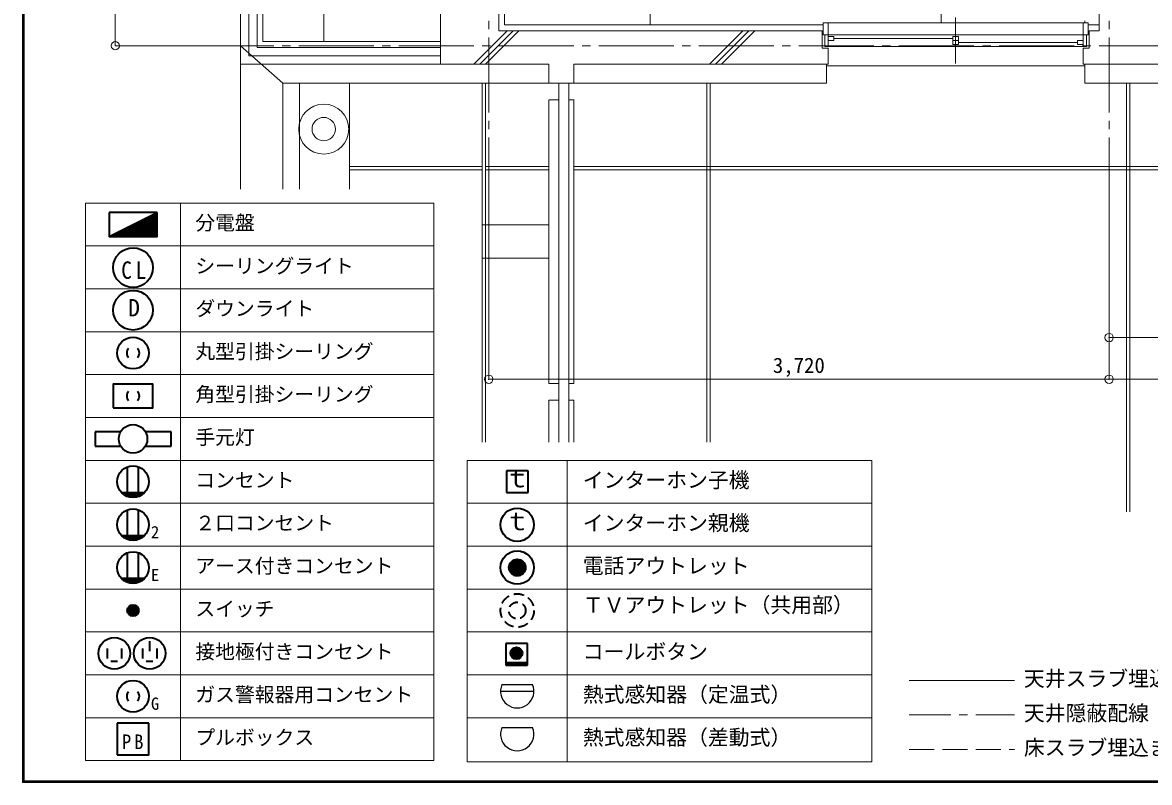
# Model space of a CAD drawing. Units: millimetres at full size, sheet at 1:50; details may follow other scales. Extents: x -9674 to 9699, y -6794 to 6791.
# Drawn here: x -9674 to -2915, y -6794 to -2237 of the extents above; entities that cross this region are included whole.
import ezdxf
from ezdxf.enums import TextEntityAlignment as Align

# ---------------------------------------------------------------- set-up
doc = ezdxf.new("R2010")
doc.units = ezdxf.units.MM
doc.header["$LTSCALE"] = 50
doc.header["$PDMODE"] = 32
doc.header["$PDSIZE"] = 50
for name, pattern in [('CHAIN1', [8, 5, -1, 1, -1]), ('CHAIN2', [12, 9, -1, 1, -1]), ('DASHED1', [1.8, 1.2, -0.6]), ('DASHED3', [4, 3, -1])]:
    doc.linetypes.add(name, pattern=pattern)
for name, color, linetype, lineweight in [('0-0_図面枠', 7, 'Continuous', 9), ('1-0_芯', 134, 'CHAIN2', 9), ('1-1_躯体', 134, 'Continuous', 9), ('1-3_建具', 134, 'Continuous', 9), ('1-4_仕上げ', 134, 'Continuous', 9), ('1-6_ﾊﾞﾙｺﾆｰ・階段', 134, 'Continuous', 9), ('1-8_ハッチ', 134, 'Continuous', 9), ('1-B_寸法', 134, 'Continuous', 9), ('2-0_芯', 2, 'Continuous', 35), ('2-E', 2, 'Continuous', 35), ('3-3', 1, 'Continuous', 25)]:
    doc.layers.add(name, color=color, linetype=linetype, lineweight=lineweight)
doc.styles.add('ＭＳ ゴシック', font='')
doc.styles.get('ＭＳ ゴシック').set_extended_font_data('MS Gothic')

msp = doc.modelspace()

# ---------------------------------------------------------------- linework, layer by layer
at = {"layer": '0-0_図面枠'}
for p, q in [((-9673.92, 6791.43), (-9673.92, -6793.93)), ((-9672.16, 6789.66), (-9672.16, -6792.16)), ((-9670.4, 6787.9), (-9670.4, -6790.4)), ((-9668.64, -6788.64), (-9668.64, 6786.14)), ((-9666.87, 6784.38), (-9666.87, -6786.88)), ((-9665.11, 6782.61), (-9665.11, -6785.11)), ((-9663.35, 6780.85), (-9663.35, -6783.35)), ((-9673.92, -6793.93), (9698.92, -6793.93)), ((-9672.16, -6792.16), (9697.16, -6792.16)), ((-9670.4, -6790.4), (9695.4, -6790.4)), ((9693.64, -6788.64), (-9668.64, -6788.64)), ((-9666.87, -6786.88), (9691.87, -6786.88)), ((-9665.11, -6785.11), (9690.11, -6785.11)), ((-9663.35, -6783.35), (9688.35, -6783.35))]:
    msp.add_line(p, q, dxfattribs=at)
at = {"layer": '1-0_芯'}
for p, q in [((-6877.5, -3375.62), (-6877.5, 4844.38)), ((-3157.5, -3375.62), (-3157.5, 4844.38)), ((-8617.5, -2375.62), (8392.5, -2375.62))]:
    msp.add_line(p, q, dxfattribs=at)
at = {"layer": '1-1_躯体'}
for p, q in [((-7167.5, -2485.62), (-7167.5, -1480.62)), ((-3217.5, -2285.62), (-3217.5, -1475.62)), ((-6817.5, -2285.62), (-6817.5, -1525.62)), ((-4877.5, -2285.62), (-6817.5, -2285.62)), ((-4877.5, -2285.62), (-4877.5, -2389.62)), ((-3277.5, -2285.62), (-3277.5, -2389.62)), ((-3217.5, -2285.62), (-3277.5, -2285.62)), ((-4877.5, -2389.62), (-4842.5, -2389.62)), ((-4842.5, -2389.62), (-4842.5, -2485.62)), ((-3277.5, -2389.62), (-3312.5, -2389.62)), ((-3312.5, -2389.62), (-3312.5, -2485.62)), ((-6517.5, -2485.62), (-7167.5, -2485.62)), ((-6517.5, -2600.62), (-6517.5, -2485.62)), ((-6367.5, -2600.62), (-6367.5, -2485.62)), ((-4842.5, -2485.62), (-6367.5, -2485.62)), ((-762.5, -2485.62), (-3312.5, -2485.62)), ((-6518.17, -2600.62), (-6365.63, -2600.62))]:
    msp.add_line(p, q, dxfattribs=at)
at = {"layer": '1-3_建具'}
for p, q in [((-4077.5, -2483.09), (-4077.5, -2206.14)), ((-3302.5, -2237.62), (-3302.5, -2225.62)), ((-4872.5, -2237.62), (-4872.5, -2309.62)), ((-4842.5, -2237.62), (-4842.5, -2309.62)), ((-3217.5, -2250.62), (-3282.5, -2250.62)), ((-4872.5, -2309.62), (-4842.5, -2309.62)), ((-4827.5, -2309.62), (-4862.5, -2309.62)), ((-4862.5, -2379.62), (-4862.5, -2309.62)), ((-4842.5, -2309.62), (-4842.5, -2379.62)), ((-4807.5, -2344.62), (-4842.5, -2344.62)), ((-3327.5, -2309.62), (-4827.5, -2309.62)), ((-4095, -2332.62), (-4807.5, -2332.62)), ((-4095, -2368.62), (-4095, -2320.62)), ((-4095, -2320.62), (-4060, -2320.62)), ((-4095, -2344.62), (-4060, -2344.62)), ((-3347.5, -2356.62), (-4060, -2356.62)), ((-3347.5, -2368.62), (-3347.5, -2344.62)), ((-3347.5, -2344.62), (-3312.5, -2344.62)), ((-3327.5, -2309.62), (-3292.5, -2309.62)), ((-3312.5, -2309.62), (-3312.5, -2379.62)), ((-3292.5, -2379.62), (-3292.5, -2309.62)), ((-4862.5, -2379.62), (-4827.5, -2379.62)), ((-3327.5, -2379.62), (-4827.5, -2379.62)), ((-3347.5, -2368.62), (-3312.5, -2368.62)), ((-3292.5, -2379.62), (-3327.5, -2379.62)), ((-4852.5, -2485.62), (-4852.5, -2600.62)), ((-3302.5, -2495.62), (-4852.5, -2495.62)), ((-3302.5, -2485.62), (-3302.5, -2600.62))]:
    msp.add_line(p, q, dxfattribs=at)
for points in [[(-4872.5, -2237.62), (-4842.5, -2237.62), (-3312.5, -2237.62)], [(-3282.5, -2237.62), (-3312.5, -2237.62), (-3312.5, -2309.62)], [(-3282.5, -2237.62), (-3282.5, -2309.62), (-3312.5, -2309.62)], [(-4807.5, -2344.62), (-4807.5, -2320.62), (-4842.5, -2320.62)], [(-4095, -2368.62), (-4060, -2368.62), (-4060, -2320.62)]]:
    msp.add_lwpolyline(points, dxfattribs=at)
at = {"layer": '1-4_仕上げ'}
for p, q in [((-5910, -2250.62), (-5910, -497.28)), ((-4165, -2237.62), (-4165, -497.28))]:
    msp.add_line(p, q, dxfattribs=at)
at = {"layer": '1-6_ﾊﾞﾙｺﾆｰ・階段'}
for p, q in [((-8367.5, 3018.38), (-8367.5, -2485.62)), ((-8317.5, 3003.03), (-8317.5, -2435.62)), ((-8267.5, 2987.67), (-8267.5, -2385.62)), ((-8232.5, -375.62), (-8232.5, -2350.62)), ((-7867.5, -2135.62), (-7867.5, -2350.62)), ((-8232.5, -2350.62), (-7167.5, -2350.62)), ((-8367.5, -2375.62), (-8367.5, -3236.1)), ((-8267.5, -2385.62), (-7167.5, -2385.62)), ((-8367.5, -2485.62), (-7167.5, -2485.62)), ((-8317.5, -2435.62), (-7167.5, -2435.62)), ((-8112.5, -2600.62), (-8112.5, -3236.1)), ((-8012.5, -2600.62), (-8012.5, -3236.1)), ((-7712.5, -2600.62), (-7712.5, -3236.1)), ((-6917.5, -2600.62), (-6917.5, -4753.63)), ((-6897.5, -2600.62), (-6897.5, -4753.63)), ((-6457.5, -2600.62), (-6457.5, -4753.63)), ((-6397.5, -2600.62), (-6397.5, -4753.63)), ((-6367.5, -2600.62), (-4852.5, -2600.62)), ((-5569.5, -2600.62), (-5569.5, -4753.63)), ((-5549.5, -2600.62), (-5549.5, -4753.63)), ((-3302.5, -2600.62), (-772.5, -2600.62)), ((-3053.5, -2600.62), (-3053.5, -5171.24)), ((-3033.5, -2600.62), (-3033.5, -5171.24)), ((-6517.5, -2700.62), (-6517.5, -4400.62)), ((-6515.63, -2700.62), (-6455.63, -2700.62)), ((-6395.63, -2700.62), (-6365.63, -2700.62)), ((-6367.5, -2700.62), (-6367.5, -4400.62)), ((-7712.5, -3100.62), (-6917.5, -3100.62)), ((-6897.5, -3100.62), (-6517.5, -3100.62)), ((-6367.5, -3100.62), (6112.5, -3100.62)), ((-7712.5, -3120.62), (-6917.5, -3120.62)), ((-6897.5, -3120.62), (-6517.5, -3120.62)), ((-6367.5, -3120.62), (6112.5, -3120.62)), ((-6517.5, -3450.62), (-6917.5, -3450.62)), ((-6517.5, -3650.62), (-6917.5, -3650.62)), ((-6517.5, -4400.62), (-6457.5, -4400.62)), ((-6397.5, -4400.62), (-6367.5, -4400.62)), ((-6517.5, -4500.62), (-6457.5, -4500.62)), ((-6517.5, -4500.62), (-6517.5, -4753.63)), ((-6397.5, -4500.62), (-6367.5, -4500.62)), ((-6367.5, -4500.62), (-6367.5, -4753.63))]:
    msp.add_line(p, q, dxfattribs=at)
msp.add_lwpolyline([(-8367.5, -2375.62), (-8112.5, -2600.62), (-6518.17, -2600.62)], dxfattribs=at)
for radius in [150, 70]:
    msp.add_circle((-7867.5, -2875.62), radius, dxfattribs=at)
at = {"layer": '1-8_ハッチ'}
for p, q in [((-6782.5, -2250.62), (-6782.5, -1525.62)), ((-6967.43, -2485.62), (-6767.43, -2285.62)), ((-6932.08, -2485.62), (-6732.08, -2285.62)), ((-6896.72, -2485.62), (-6696.72, -2285.62)), ((-4872.5, -2250.62), (-6782.5, -2250.62)), ((-5553.22, -2485.62), (-5353.22, -2285.62)), ((-5517.86, -2485.62), (-5317.86, -2285.62)), ((-5482.51, -2485.62), (-5282.51, -2285.62))]:
    msp.add_line(p, q, dxfattribs=at)
at = {"layer": '1-B_寸法'}
for p, q in [((-9117.5, -2375.62), (-9117.5, 434.38)), ((-9117.5, -2375.62), (-8617.5, -2375.62)), ((-6877.5, -3375.62), (-6877.5, -4375.62)), ((-3157.5, -3375.62), (-3157.5, -4375.62)), ((-1017.5, -4125.62), (-3157.5, -4125.62)), ((-6877.5, -4375.62), (-3157.5, -4375.62)), ((-3157.5, -4375.62), (1792.5, -4375.62))]:
    msp.add_line(p, q, dxfattribs=at)
for p in [(-9117.5, -2375.62), (-3157.5, -4125.62), (-6877.5, -4375.62), (-3157.5, -4375.62)]:
    msp.add_point(p, dxfattribs=at)
at = {"layer": '2-0_芯', "color": 5, "lineweight": 18}
msp.add_line((-4356.82, -6181.72), (-3724.84, -6181.72), dxfattribs=at)
at = {"layer": '2-0_芯', "color": 5, "linetype": 'CHAIN1', "lineweight": 18}
msp.add_line((-4356.82, -6388.63), (-3724.84, -6388.63), dxfattribs=at)
at = {"layer": '2-0_芯', "color": 5, "linetype": 'DASHED3', "lineweight": 18}
msp.add_line((-4356.82, -6595.53), (-3724.84, -6595.53), dxfattribs=at)
at = {"layer": '2-E', "color": 7, "lineweight": 9}
for p, q in [((-9296.22, -3318.86), (-7206.22, -3318.86)), ((-9296.22, -3318.86), (-9296.22, -6662.63)), ((-8726.22, -3318.86), (-8726.22, -6662.63)), ((-7206.22, -3318.86), (-7206.22, -6662.63)), ((-9296.22, -3576.08), (-7206.22, -3576.08)), ((-9296.22, -3833.29), (-7206.22, -3833.29)), ((-9296.22, -4090.5), (-7206.22, -4090.5)), ((-9296.22, -4347.71), (-7206.22, -4347.71)), ((-9296.22, -4604.93), (-7206.22, -4604.93)), ((-9296.22, -4862.14), (-7206.22, -4862.14)), ((-7006.83, -4862.14), (-4579.74, -4862.14)), ((-6406.83, -4862.14), (-6406.83, -6669.39)), ((-4579.74, -4862.14), (-4579.74, -6669.39)), ((-9296.22, -5119.35), (-7206.22, -5119.35)), ((-7006.83, -5119.35), (-4579.74, -5119.35)), ((-9296.22, -5376.56), (-7206.22, -5376.56)), ((-7006.83, -5376.56), (-4579.74, -5376.56)), ((-9296.22, -5633.78), (-7206.22, -5633.78)), ((-7006.83, -5633.78), (-4579.74, -5633.78)), ((-9296.22, -5890.99), (-7206.22, -5890.99)), ((-7006.83, -5890.99), (-4579.74, -5890.99)), ((-9296.22, -6148.2), (-7206.22, -6148.2)), ((-7006.83, -6148.2), (-4579.74, -6148.2)), ((-9296.22, -6405.41), (-7206.22, -6405.41)), ((-7006.83, -6405.41), (-4579.74, -6405.41)), ((-9296.22, -6662.63), (-7206.22, -6662.63))]:
    msp.add_line(p, q, dxfattribs=at)
at = {"layer": '2-E'}
for p, q in [((-8867.19, -3375.46), (-9155.25, -3375.46)), ((-8872.98, -3378.35), (-8867.19, -3378.35)), ((-9002.58, -3443.15), (-8867.19, -3443.15)), ((-8993.94, -3438.83), (-8867.19, -3438.83)), ((-8985.3, -3434.51), (-8867.19, -3434.51)), ((-8976.66, -3430.19), (-8867.19, -3430.19)), ((-8968.02, -3425.87), (-8867.19, -3425.87)), ((-8959.38, -3421.55), (-8867.19, -3421.55)), ((-8950.74, -3417.23), (-8867.19, -3417.23)), ((-8942.1, -3412.91), (-8867.19, -3412.91)), ((-8933.46, -3408.59), (-8867.19, -3408.59)), ((-8924.82, -3404.27), (-8867.19, -3404.27)), ((-8916.18, -3399.95), (-8867.19, -3399.95)), ((-8907.54, -3395.63), (-8867.19, -3395.63)), ((-8898.9, -3391.31), (-8867.19, -3391.31)), ((-8890.26, -3386.99), (-8867.19, -3386.99)), ((-8881.62, -3382.67), (-8867.19, -3382.67)), ((-9140.82, -3512.27), (-8867.19, -3512.27)), ((-9132.18, -3507.95), (-8867.19, -3507.95)), ((-9123.54, -3503.63), (-8867.19, -3503.63)), ((-9114.9, -3499.31), (-8867.19, -3499.31)), ((-9106.26, -3494.99), (-8867.19, -3494.99)), ((-9097.62, -3490.67), (-8867.19, -3490.67)), ((-9088.98, -3486.35), (-8867.19, -3486.35)), ((-9080.34, -3482.03), (-8867.19, -3482.03)), ((-9071.7, -3477.71), (-8867.19, -3477.71)), ((-9063.06, -3473.39), (-8867.19, -3473.39)), ((-9054.42, -3469.07), (-8867.19, -3469.07)), ((-9045.78, -3464.75), (-8867.19, -3464.75)), ((-9037.14, -3460.43), (-8867.19, -3460.43)), ((-9028.5, -3456.11), (-8867.19, -3456.11)), ((-9019.86, -3451.79), (-8867.19, -3451.79)), ((-9011.22, -3447.47), (-8867.19, -3447.47)), ((-9149.46, -3516.59), (-8867.19, -3516.59)), ((-9111.22, -3519.48), (-8911.22, -3519.48)), ((-9239.26, -4690.77), (-9239.26, -4776.29)), ((-9085.27, -4690.77), (-9239.26, -4690.77)), ((-8783.17, -4690.77), (-8937.16, -4690.77)), ((-8783.17, -4776.29), (-8783.17, -4690.77)), ((-9239.26, -4776.29), (-9085.27, -4776.29)), ((-8937.16, -4776.29), (-8783.17, -4776.29)), ((-9044.47, -5079.76), (-9044.47, -4901.73)), ((-8977.97, -5079.76), (-8977.97, -4901.73)), ((-8943.37, -5057.26), (-9079.06, -5057.26)), ((-8946.29, -5060.11), (-9076.14, -5060.11)), ((-8952.97, -5065.81), (-9069.46, -5065.81)), ((-8961.17, -5071.51), (-9061.26, -5071.51)), ((-8971.83, -5077.21), (-9050.61, -5077.21)), ((-8988.11, -5082.91), (-9034.32, -5082.91)), ((-9044.47, -5336.97), (-9044.47, -5158.95)), ((-8977.97, -5336.97), (-8977.97, -5158.95)), ((-8943.37, -5314.47), (-9079.06, -5314.47)), ((-8946.29, -5317.32), (-9076.14, -5317.32)), ((-8952.97, -5323.02), (-9069.46, -5323.02)), ((-8961.17, -5328.72), (-9061.26, -5328.72)), ((-8971.83, -5334.42), (-9050.61, -5334.42)), ((-8988.11, -5340.12), (-9034.32, -5340.12)), ((-9044.47, -5594.18), (-9044.47, -5416.16)), ((-8977.97, -5594.18), (-8977.97, -5416.16)), ((-8943.37, -5571.68), (-9079.06, -5571.68)), ((-8946.29, -5574.54), (-9076.14, -5574.54)), ((-8952.97, -5580.24), (-9069.46, -5580.24)), ((-8961.17, -5585.94), (-9061.26, -5585.94)), ((-8971.83, -5591.64), (-9050.61, -5591.64)), ((-8988.11, -5597.34), (-9034.32, -5597.34)), ((-8982.28, -5744.14), (-9040.15, -5744.14)), ((-8990.69, -5735.02), (-9031.74, -5735.02)), ((-8977.01, -5762.38), (-9045.42, -5762.38)), ((-8978.25, -5753.26), (-9044.18, -5753.26)), ((-8978.25, -5771.5), (-9044.18, -5771.5)), ((-8982.28, -5780.63), (-9040.15, -5780.63)), ((-8990.69, -5789.75), (-9031.74, -5789.75)), ((-8912, -5946.52), (-8912, -6006.52)), ((-9167.08, -5989.59), (-9167.08, -6049.59)), ((-9080.93, -5989.59), (-9080.93, -6049.59)), ((-8955.08, -5989.59), (-8955.08, -6049.59)), ((-8868.93, -5989.59), (-8868.93, -6049.59)), ((-9104, -6068.93), (-9144, -6068.93)), ((-8892, -6068.93), (-8932, -6068.93)), ((-8916.22, -6439.02), (-9106.22, -6439.02)), ((-9106.22, -6439.02), (-9106.22, -6629.02))]:
    msp.add_line(p, q, dxfattribs=at)
at = {"layer": '2-E', "color": 3}
for p, q in [((-6641.83, -4925.93), (-6771.83, -4925.93)), ((-6771.83, -4925.93), (-6771.83, -5055.93)), ((-6641.83, -5055.93), (-6641.83, -4925.93)), ((-6771.83, -5055.93), (-6641.83, -5055.93)), ((-6742.54, -5470.36), (-6671.12, -5470.36)), ((-6736.83, -5465.36), (-6676.83, -5465.36)), ((-6728.63, -5460.36), (-6685.04, -5460.36)), ((-6756.83, -5505.36), (-6656.83, -5505.36)), ((-6756.58, -5500.36), (-6657.08, -5500.36)), ((-6756.58, -5510.36), (-6657.08, -5510.36)), ((-6755.82, -5495.36), (-6657.84, -5495.36)), ((-6755.82, -5515.36), (-6657.84, -5515.36)), ((-6754.53, -5490.36), (-6659.14, -5490.36)), ((-6754.53, -5520.36), (-6659.14, -5520.36)), ((-6752.66, -5485.36), (-6661.01, -5485.36)), ((-6752.66, -5525.36), (-6661.01, -5525.36)), ((-6750.13, -5480.36), (-6663.53, -5480.36)), ((-6750.13, -5530.36), (-6663.53, -5530.36)), ((-6746.83, -5475.36), (-6666.83, -5475.36)), ((-6746.83, -5535.36), (-6666.83, -5535.36)), ((-6742.54, -5540.36), (-6671.12, -5540.36)), ((-6736.83, -5545.36), (-6676.83, -5545.36)), ((-6728.63, -5550.36), (-6685.04, -5550.36)), ((-6645.36, -5959.86), (-6775.36, -5959.86)), ((-6775.36, -5959.86), (-6775.36, -6089.86)), ((-6677.5, -6009.87), (-6746.91, -6009.87)), ((-6681.75, -6000.27), (-6742.67, -6000.27)), ((-6690.6, -5990.67), (-6733.81, -5990.67)), ((-6645.36, -6089.86), (-6645.36, -5959.86)), ((-6775.36, -6074.86), (-6645.36, -6074.86)), ((-6775.36, -6079.86), (-6645.36, -6079.86)), ((-6676.2, -6019.47), (-6748.21, -6019.47)), ((-6677.5, -6029.08), (-6746.91, -6029.08)), ((-6681.75, -6038.68), (-6742.67, -6038.68)), ((-6690.6, -6048.28), (-6733.81, -6048.28)), ((-6775.36, -6084.86), (-6645.36, -6084.86)), ((-6775.36, -6089.86), (-6645.36, -6089.86))]:
    msp.add_line(p, q, dxfattribs=at)
at = {"layer": '2-E'}
for points in [[(-9155.25, -3519.48), (-8867.19, -3519.48), (-8867.19, -3375.46)], [(-9155.25, -3375.46), (-9155.25, -3519.48), (-8867.19, -3375.46)], [(-9106.22, -6629.02), (-8916.22, -6629.02), (-8916.22, -6439.02)]]:
    msp.add_lwpolyline(points, dxfattribs=at)
msp.add_lwpolyline([(-9129.97, -4547.57), (-8892.47, -4547.57), (-8892.47, -4405.07), (-9129.97, -4405.07)], close=True, dxfattribs=at)
at = {"layer": '2-E', "color": 7, "lineweight": 9}
msp.add_lwpolyline([(-7006.83, -4862.14), (-7006.83, -6669.39), (-4579.74, -6669.39)], dxfattribs=at)
at = {"layer": '2-E'}
for centre, radius in [((-9011.22, -3706.46), 118.77), ((-9011.22, -3961.89), 118.77), ((-9011.22, -4219.11), 95), ((-9011.22, -4733.53), 85.52), ((-9011.22, -4990.74), 95.02), ((-9011.22, -5247.96), 95.02), ((-9011.22, -5505.17), 95.02), ((-9011.22, -5762.38), 34.21), ((-9124, -6019.59), 95), ((-8912, -6019.59), 95), ((-9011.22, -6276.81), 95)]:
    msp.add_circle(centre, radius, dxfattribs=at)
at = {"layer": '2-E', "color": 3}
for centre, radius in [((-6706.83, -5248.14), 100), ((-6706.83, -5505.36), 100), ((-6706.83, -5505.36), 50), ((-6712.21, -6019.47), 36.01)]:
    msp.add_circle(centre, radius, dxfattribs=at)
at = {"layer": '2-E', "color": 3, "linetype": 'DASHED1'}
for radius in [100.02, 50.02]:
    msp.add_circle((-6706.83, -5762.57), radius, dxfattribs=at)
at = {"layer": '2-E'}
for centre, start, end in [((-9011.14, -4219.11), 134.60825, 225.39172), ((-9011.29, -4219.11), 314.60825, 45.39172), ((-9011.14, -4476.32), 134.60825, 225.39172), ((-9011.29, -4476.32), 314.60825, 45.39172), ((-9011.14, -6276.81), 134.60825, 225.39172), ((-9011.29, -6276.81), 314.60825, 45.39172)]:
    msp.add_arc(centre, 38.07, start, end, dxfattribs=at)
at = {"layer": '3-3'}
for p, q in [((-6798.52, -6206.79), (-6615.15, -6206.79)), ((-6806.85, -6246.8), (-6606.81, -6246.8)), ((-6798.52, -6464.01), (-6615.15, -6464.01))]:
    msp.add_line(p, q, dxfattribs=at)
for centre in [(-6706.83, -6246.79), (-6706.83, -6504)]:
    msp.add_arc(centre, 100.03, 156.4305, 23.56947, dxfattribs=at)

# ---------------------------------------------------------------- texts
at = {"layer": '1-B_寸法', "style": 'ＭＳ ゴシック'}
msp.add_text('3,720', height=91.64, dxfattribs=at).set_placement((-5173.75, -4365.62), align=Align.BOTTOM_LEFT)
at = {"layer": '2-E', "color": 7, "style": 'ＭＳ ゴシック'}
for s, height, p in [('分電盤', 87.06, (-8637.54, -3506.84)), ('シーリングライト', 87.06, (-8637.54, -3765.83)), ('D', 104.5, (-9040.74, -4030.8)), ('ダウンライト', 87.06, (-8637.54, -4021.27)), ('丸型引掛シーリング', 87.06, (-8637.54, -4278.48)), ('角型引掛シーリング', 87.06, (-8637.54, -4535.69)), ('手元灯', 87.06, (-8637.54, -4792.91)), ('コンセント', 87.06, (-8637.54, -5050.12)), ('ｔ', 110, (-6781.83, -5056.86)), ('インターホン子機', 91.64, (-6313.49, -5053.43)), ('２口コンセント', 87.06, (-8637.54, -5307.33)), ('ｔ', 110, (-6781.83, -5314.07)), ('インターホン親機', 91.64, (-6313.49, -5310.64)), ('2', 73.31, (-8903.82, -5351)), ('アース付きコンセント', 87.06, (-8637.54, -5564.54)), ('電話アウトレット', 91.64, (-6313.49, -5567.86)), ('E', 73.31, (-8903.82, -5608.22)), ('ＴＶアウトレット（共用部）', 91.64, (-6313.49, -5802.57)), ('スイッチ', 87.06, (-8637.54, -5821.76)), ('接地極付きコンセント', 87.06, (-8637.54, -6078.97)), ('コールボタン', 91.64, (-6313.49, -6082.28)), ('天井スラブ埋込配線', 91.64, (-3668.17, -6244.22)), ('ガス警報器用コンセント', 87.06, (-8637.54, -6336.18)), ('熱式感知器（定温式）', 91.64, (-6313.49, -6339.49)), ('G', 73.31, (-8903.82, -6379.85)), ('天井隠蔽配線', 91.64, (-3668.17, -6451.13)), ('プルボックス', 87.06, (-8637.54, -6593.39)), ('熱式感知器（差動式）', 91.64, (-6313.49, -6596.71)), ('床スラブ埋込または床隠蔽配線', 91.64, (-3668.17, -6658.03))]:
    msp.add_text(s, height=height, dxfattribs=at).set_placement(p, align=Align.BOTTOM_LEFT)
at = {"layer": '2-E', "color": 7, "attachment_point": 7, "style": 'ＭＳ ゴシック'}
for s, insert, char_height in [('\\T1.36;\\W0.9;CL', (-9082.3, -3775.36), 104.5), ('\\T1.36;\\W0.9;PB', (-9076.22, -6594.02), 87.98)]:
    msp.add_mtext(s, dxfattribs=dict(at, insert=insert, char_height=char_height))

doc.saveas('drawing.dxf')
